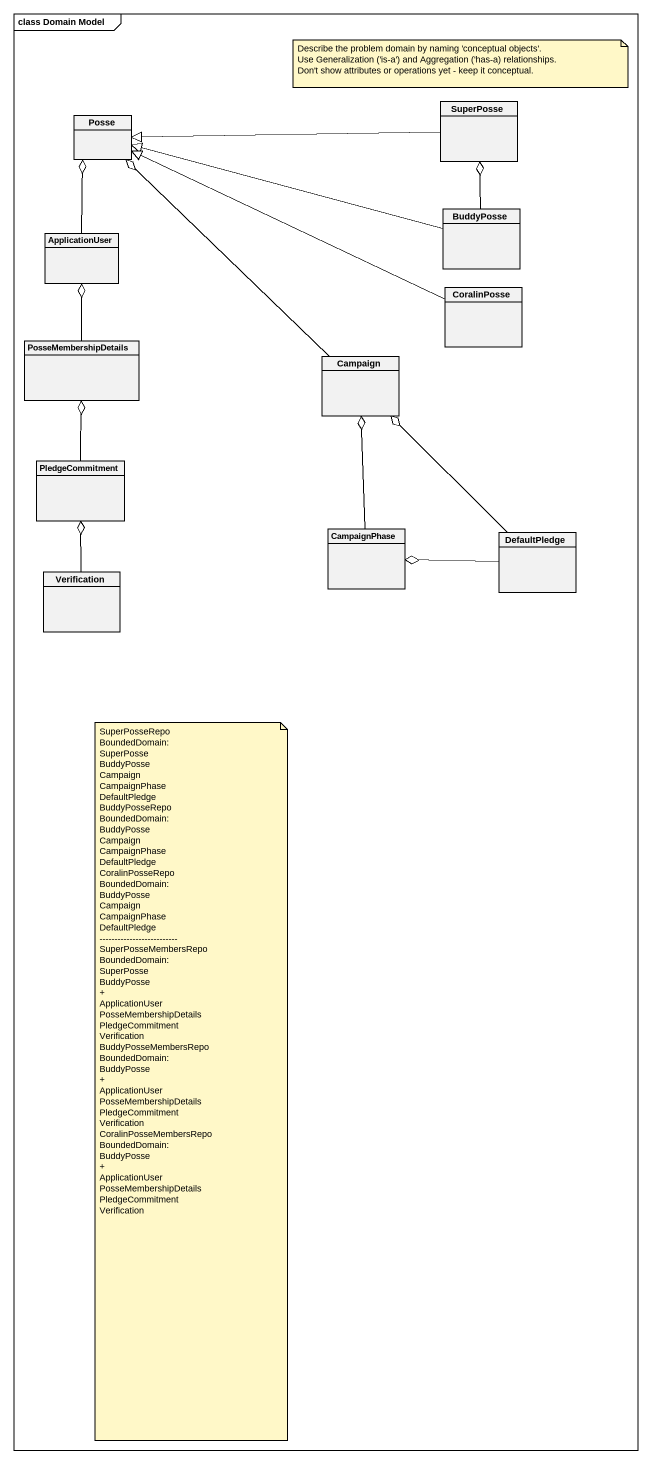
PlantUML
@startuml
mainframe class Domain Model
hide circle
hide empty members
class Posse
class SuperPosse
class ApplicationUser
class BuddyPosse
class CoralinPosse
class PosseMembershipDetails
class Campaign
class PledgeCommitment
class CampaignPhase
class DefaultPledge
class Verification
SuperPosse -left-|> Posse
ApplicationUser -up-o Posse
BuddyPosse -left-|> Posse
BuddyPosse -up-o SuperPosse
CoralinPosse -left-|> Posse
PosseMembershipDetails -up-o ApplicationUser
Campaign -up-o Posse
PledgeCommitment -up-o PosseMembershipDetails
CampaignPhase -up-o Campaign
DefaultPledge -up-o Campaign
DefaultPledge -left-o CampaignPhase
Verification -up-o PledgeCommitment
note as N1
  Describe the problem domain by naming 'conceptual objects'.
  Use Generalization ('is-a') and Aggregation ('has-a) relationships.
  Don't show attributes or operations yet - keep it conceptual.
end note
note as N2
  SuperPosseRepo
  BoundedDomain:
  SuperPosse
  BuddyPosse
  Campaign
  CampaignPhase
  DefaultPledge
  BuddyPosseRepo
  BoundedDomain:
  BuddyPosse
  Campaign
  CampaignPhase
  DefaultPledge
  CoralinPosseRepo
  BoundedDomain:
  BuddyPosse
  Campaign
  CampaignPhase
  DefaultPledge
  ~--~--~--~--~--~--~--~--~--~--~--~--~--
  SuperPosseMembersRepo
  BoundedDomain:
  SuperPosse
  BuddyPosse
  +
  ApplicationUser
  PosseMembershipDetails
  PledgeCommitment
  Verification
  BuddyPosseMembersRepo
  BoundedDomain:
  BuddyPosse
  +
  ApplicationUser
  PosseMembershipDetails
  PledgeCommitment
  Verification
  CoralinPosseMembersRepo
  BoundedDomain:
  BuddyPosse
  +
  ApplicationUser
  PosseMembershipDetails
  PledgeCommitment
  Verification
end note
@enduml
